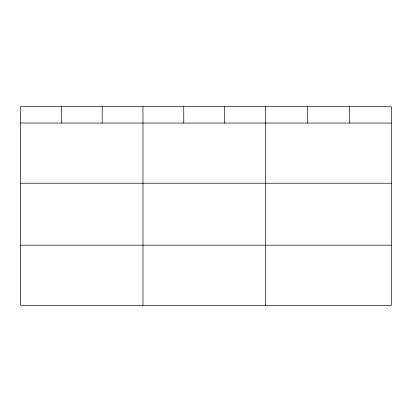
<?xml version="1.0" encoding="UTF-8"?>
<svg xmlns="http://www.w3.org/2000/svg" width="412" height="412" viewBox="0 0 412 412"><rect width="100%" height="100%" fill="white"/><g stroke="black" fill="none" stroke-linecap="round" stroke-linejoin="round"><path stroke-width="0.62" d="M391.4 123.044L391.4 305.374L20.6 305.374L20.6 106.626L391.4 106.626L391.4 123.044L20.6 123.044M20.6 183.216L391.4 183.216M20.6 245.207L391.4 245.207M349.376 106.626L349.376 123.044M307.352 106.626L307.352 123.044M265.328 106.626L265.328 305.374M224.54 106.626L224.54 123.044M183.752 106.626L183.752 123.044M142.964 106.626L142.964 305.374M102.176 106.626L102.176 123.044M61.388 106.626L61.388 123.044"/></g></svg>
